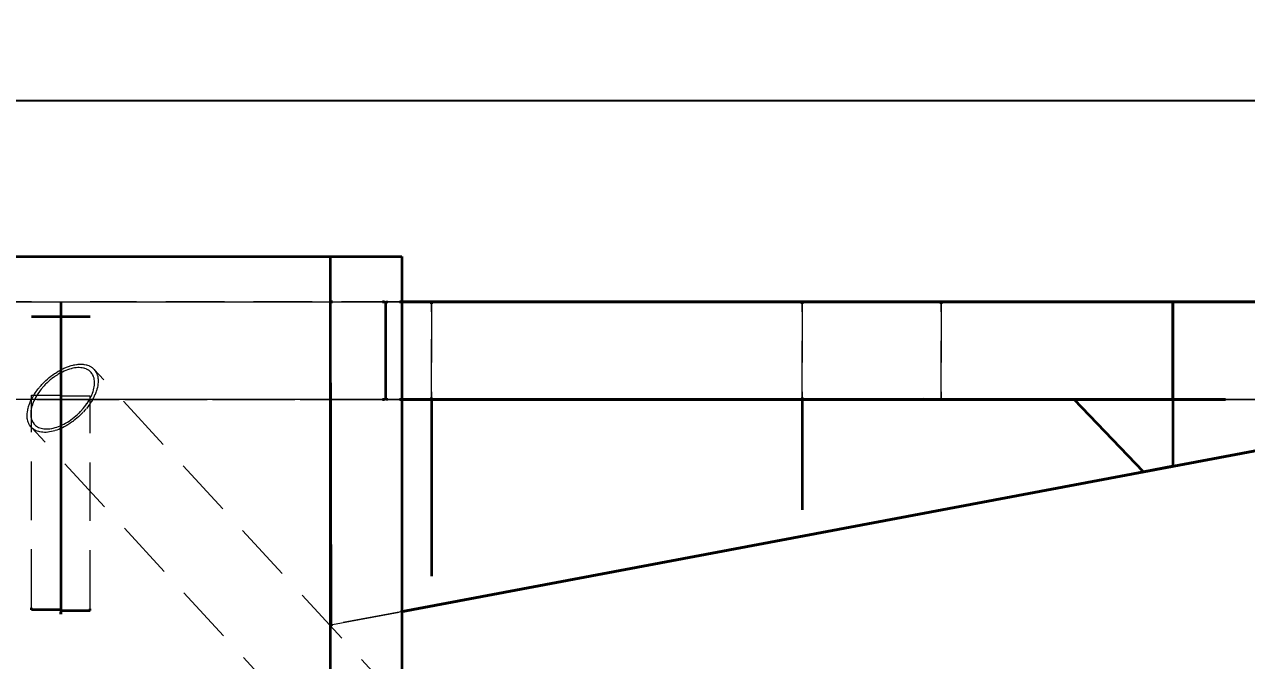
# Model space of a CAD drawing. Header units: millimetres. Extents: x -11795 to 47768, y 22971 to 65021.
# Drawn here: x 2405 to 5537, y 40886 to 42516 of the extents above; entities that cross this region are included whole.
import ezdxf

# ---------------------------------------------------------------- set-up
doc = ezdxf.new("R2010")
doc.units = ezdxf.units.MM
doc.linetypes.add('HIDDEN_50', pattern=[225, 150, -75])
for name, color, linetype, lineweight in [('DIMENSIONS', 3, 'Continuous', 18), ('PLATE_HIDDEN', 8, 'HIDDEN_50', 18), ('PLATE_VISIBLE', 7, 'Continuous', 35), ('PROFILE_HIDDEN', 9, 'HIDDEN_50', 18)]:
    doc.layers.add(name, color=color, linetype=linetype, lineweight=lineweight)
doc.styles.add('OpenSansCondensed-Light', font='OpenSansCondensed-Light.ttf')
doc.dimstyles.new('DIM_1_50', dxfattribs={"dimscale": 50, "dimtxt": 2.5, "dimasz": 2.5, "dimexe": 1.5, "dimexo": 1.5, "dimgap": 1, "dimtad": 1, "dimdec": 0, "dimzin": 12, "dimdsep": 46, "dimtxsty": 'OpenSansCondensed-Light', "dimtsz": 0.00125, "dimcen": 2.5, "dimclrd": 3, "dimclre": 3, "dimclrt": 3, "dimazin": 3, "dimtfac": 0.5, "dimtmove": 2, "dimatfit": 3})

msp = doc.modelspace()

# ---------------------------------------------------------------- linework, layer by layer
at = {"layer": 'PLATE_HIDDEN'}
for p, q in [((-1238.1, 41804.9), (3371.5, 41804.9)), ((2422.9, 41804.9), (-1163.1, 41804.9)), ((-1163.1, 41804.9), (2422.9, 41804.9)), ((619.2, 41804.9), (2497.9, 41804.9)), ((2422.9, 41804.9), (659.8, 41804.9)), ((800.3, 41804.9), (2422.9, 41804.9)), ((2497.9, 41804.9), (3371.7, 41804.9)), ((2497.9, 41554.9), (2497.9, 41804.9)), ((2497.9, 41804.9), (2497.9, 41554.9)), ((2497.9, 41554.9), (2497.9, 41804.9)), ((2497.9, 41804.9), (3371.7, 41804.9)), ((2497.9, 41554.9), (2497.9, 41804.9)), ((3367.2, 41804.9), (2572.9, 41804.9)), ((2572.9, 41804.9), (3367.2, 41804.9)), ((3367.3, 41804.9), (2572.9, 41804.9)), ((2572.9, 41804.9), (3367.3, 41804.9)), ((3367.2, 41804.9), (2572.9, 41804.9)), ((2572.9, 41804.9), (3367.2, 41804.9)), ((3373.6, 41804.9), (3193.8, 41804.9)), ((3194.3, 41804.9), (3373.8, 41804.9)), ((3373.8, 41804.9), (3194.3, 41804.9)), ((3327.7, 41804.8), (3342.1, 41804.8)), ((3367.8, 41804.8), (3327.8, 41804.8)), ((3336.5, 41804.8), (3366.4, 41804.8)), ((3342.1, 41804.8), (3367.1, 41804.8)), ((3447.9, 41799.9), (3447.9, 41554.9)), ((3447.9, 41554.9), (3447.9, 41799.9)), ((3447.9, 41559.9), (3447.9, 41799.9)), ((4397.9, 41554.9), (4397.9, 41799.9)), ((4397.9, 41799.9), (4397.9, 41554.9)), ((4397.9, 41799.9), (4397.9, 41559.9)), ((4754.9, 41799.9), (4754.9, 41554.9)), ((4754.9, 41554.9), (4754.9, 41799.9)), ((4754.9, 41799.9), (4754.9, 41554.9)), ((5347.9, 41799.9), (5347.9, 41554.9)), ((5347.9, 41554.9), (5347.9, 41799.9)), ((2497.9, 41767.5), (2422.9, 41767.5)), ((2572.9, 41767.5), (2497.9, 41767.5)), ((4754.9, 41554.9), (-1238.1, 41554.9)), ((-1163.1, 41554.9), (6329.9, 41554.9)), ((6329.9, 41554.9), (-1163.1, 41554.9)), ((2497.9, 41554.9), (619.2, 41554.9)), ((640.6, 41554.9), (2497.9, 41554.9)), ((640.6, 41554.9), (2497.9, 41554.9)), ((2497.9, 41554.9), (640.6, 41554.9)), ((2497.9, 41554.9), (665.5, 41554.9)), ((2422.9, 41021.1), (2422.9, 41566)), ((2422.9, 41566), (2497.9, 41566)), ((2497.9, 41566), (2497.9, 41021.1)), ((2497.9, 41563.9), (2497.9, 41018.9)), ((2572.9, 41563.9), (2497.9, 41563.9)), ((2497.9, 41554.9), (4679.9, 41554.9)), ((4679.9, 41554.9), (2497.9, 41554.9)), ((4754.9, 41554.9), (2497.9, 41554.9)), ((2497.9, 41009.9), (2497.9, 41554.9)), ((4754.9, 41554.9), (2497.9, 41554.9)), ((2497.9, 41554.9), (4679.9, 41554.9)), ((4679.9, 41554.9), (2497.9, 41554.9)), ((2572.9, 41018.9), (2572.9, 41563.9)), ((3327.7, 41554.8), (3342.1, 41554.8)), ((3327.7, 41554.8), (3342.1, 41554.8)), ((3367.8, 41554.8), (3327.8, 41554.8)), ((3367.8, 41554.8), (3327.8, 41554.8)), ((3366.5, 41554.8), (3336.5, 41554.8)), ((3342.1, 41554.8), (3367.1, 41554.8)), ((3342.1, 41554.8), (3367, 41554.8)), ((3372.9, 41554.9), (3522.9, 41554.9)), ((3447.9, 41548), (3447.9, 41551.4)), ((3447.9, 41474.2), (3447.9, 41548)), ((4322.9, 41554.9), (4472.9, 41554.9)), ((4397.9, 41550.1), (4397.9, 41552.5)), ((4397.9, 41506.4), (4397.9, 41550.1)), ((6254.9, 41554.9), (4754.9, 41554.9)), ((6254.9, 41554.9), (4754.9, 41554.9)), ((6254.9, 41554.9), (4754.9, 41554.9)), ((4829.9, 41554.9), (6179.9, 41554.9)), ((6179.9, 41554.9), (4829.9, 41554.9)), ((4829.9, 41554.9), (6179.9, 41554.9)), ((6179.9, 41554.9), (4829.9, 41554.9)), ((5272.9, 41554.9), (5422.9, 41554.9)), ((5347.9, 41512.4), (5347.9, 41556)), ((5347.9, 41556), (5347.9, 41555.4)), ((4397.9, 41272.1), (4397.9, 41506.4)), ((5347.9, 41422.9), (5347.9, 41512.4)), ((3447.9, 41102.4), (3447.9, 41474.2)), ((3194.8, 40978), (3371.6, 41011.3)), ((3369.6, 41010.9), (3217.7, 40982.3)), ((3217.7, 40982.3), (3369.6, 41010.9))]:
    msp.add_line(p, q, dxfattribs=at)
at = {"layer": 'PLATE_VISIBLE'}
for p, q in [((-1938.8, 41921.4), (3188.8, 41921.4)), ((3188.8, 41921.4), (3188.8, 40400)), ((3189.4, 41921.4), (3372, 41921.4)), ((3189.4, 40400), (3189.4, 41921.4)), ((3372, 41921.4), (3372, 40400)), ((2497.9, 41804.9), (2497.9, 41004.9)), ((3193.8, 41804.9), (3188.8, 41804.9)), ((3188.8, 41804.9), (3189.9, 40977)), ((3189.4, 41804.9), (3194.3, 41804.9)), ((3194.3, 41804.9), (3189.4, 41804.9)), ((3327.8, 41804.8), (3322.8, 41804.8)), ((3322.8, 41804.8), (3327.7, 41804.8)), ((3331.5, 41554.8), (3331.5, 41804.8)), ((3331.5, 41804.8), (3336.5, 41804.8)), ((3366.4, 41804.8), (5347.9, 41804.8)), ((3367.1, 41804.8), (5371.5, 41804.8)), ((6179.9, 41804.9), (3367.2, 41804.9)), ((3367.2, 41804.9), (6179.9, 41804.9)), ((6179.9, 41804.9), (3367.2, 41804.9)), ((3367.2, 41804.9), (6179.9, 41804.9)), ((6329.9, 41804.9), (3367.3, 41804.9)), ((3367.3, 41804.9), (6329.9, 41804.9)), ((5110, 41804.8), (3367.8, 41804.8)), ((3371.5, 41804.9), (4754.9, 41804.9)), ((3371.7, 41804.9), (4754.9, 41804.9)), ((3371.7, 41804.9), (4754.9, 41804.9)), ((3522.9, 41804.9), (3372.9, 41804.9)), ((3372.9, 41804.9), (3522.9, 41804.9)), ((6254.9, 41804.9), (3373.6, 41804.9)), ((3373.8, 41804.9), (6179.9, 41804.9)), ((6179.9, 41804.9), (3373.8, 41804.9)), ((3447.9, 41804.9), (3447.9, 41799.9)), ((3447.9, 41799.9), (3447.9, 41804.9)), ((3447.9, 41799.9), (3447.9, 41804.9)), ((4472.9, 41804.9), (4322.9, 41804.9)), ((4322.9, 41804.9), (4472.9, 41804.9)), ((4397.9, 41799.9), (4397.9, 41804.9)), ((4397.9, 41804.9), (4397.9, 41799.9)), ((4397.9, 41804.9), (4397.9, 41799.9)), ((4754.9, 41804.9), (4754.9, 41799.9)), ((4754.9, 41804.9), (6254.9, 41804.9)), ((4754.9, 41804.9), (6254.9, 41804.9)), ((4754.9, 41799.9), (4754.9, 41804.9)), ((4754.9, 41804.9), (4754.9, 41799.9)), ((4754.9, 41804.9), (6254.9, 41804.9)), ((5371.5, 41804.8), (5110, 41804.8)), ((5422.9, 41804.9), (5272.9, 41804.9)), ((5272.9, 41804.9), (5422.9, 41804.9)), ((5347.9, 41804.9), (5347.9, 41799.9)), ((5347.9, 41799.9), (5347.9, 41804.9)), ((5347.9, 41554.9), (5347.9, 41804.9)), ((5347.9, 41804.8), (5347.9, 41555.7)), ((2422.9, 41767.5), (2497.9, 41767.5)), ((2497.9, 41767.5), (2572.9, 41767.5)), ((3327.8, 41554.8), (3322.8, 41554.8)), ((3322.8, 41554.8), (3327.7, 41554.8)), ((3327.8, 41554.8), (3322.8, 41554.8)), ((3322.8, 41554.8), (3327.7, 41554.8)), ((3336.5, 41554.8), (3331.5, 41554.8)), ((4710.8, 41554.8), (3366.5, 41554.8)), ((3367, 41554.8), (5483.6, 41554.8)), ((3367.1, 41554.8), (5371.5, 41554.8)), ((5110, 41554.8), (3367.8, 41554.8)), ((5212.2, 41554.8), (3367.8, 41554.8)), ((6254.9, 41554.9), (3369.6, 41010.9)), ((3522.9, 41554.9), (3372.9, 41554.9)), ((3447.9, 41554.9), (3447.9, 41559.9)), ((3447.9, 41554.9), (3447.9, 41102.4)), ((3447.9, 41551.4), (3447.9, 41554.9)), ((4472.9, 41554.9), (4322.9, 41554.9)), ((4397.9, 41559.9), (4397.9, 41554.9)), ((4397.9, 41554.9), (4397.9, 41272.1)), ((4397.9, 41552.5), (4397.9, 41554.9)), ((4710.4, 41555.5), (4710.8, 41554.8)), ((4982.3, 41554.8), (4710.4, 41555.5)), ((5347.9, 41554.8), (4982.3, 41554.8)), ((5095.5, 41554.9), (5347.9, 41554.9)), ((5273.5, 41369.8), (5095.5, 41554.9)), ((5371.5, 41554.8), (5110, 41554.8)), ((5483.6, 41554.8), (5212.2, 41554.8)), ((5422.9, 41554.9), (5272.9, 41554.9)), ((5347.9, 41555.7), (5347.9, 41554.8)), ((5347.9, 41555.4), (5347.9, 41554.9)), ((5347.9, 41554.9), (5347.9, 41422.9)), ((5347.9, 41554.9), (5347.9, 41383.9)), ((3369.6, 41010.9), (6132.4, 41531.8)), ((3371.6, 41011.3), (6132.1, 41531.7)), ((5347.9, 41383.9), (5273.5, 41369.8)), ((2422.9, 41016.1), (2422.9, 41021.1)), ((2497.9, 41016.1), (2422.9, 41016.1)), ((2497.9, 41021.1), (2497.9, 41016.1)), ((2497.9, 41018.9), (2497.9, 41013.9)), ((2497.9, 41013.9), (2572.9, 41013.9)), ((2497.9, 41004.9), (2497.9, 41009.9)), ((2572.9, 41013.9), (2572.9, 41018.9)), ((3189.9, 40977), (3194.8, 40978))]:
    msp.add_line(p, q, dxfattribs=at)
at = {"layer": 'PROFILE_HIDDEN'}
for p, q in [((2496.3, 41629.9), (2501.1, 41632.5)), ((2501.1, 41632.5), (2503.3, 41633.5)), ((2503.3, 41633.5), (2505.9, 41634.8)), ((2505.9, 41634.8), (2510.7, 41636.9)), ((2510.7, 41636.9), (2512.8, 41637.7)), ((2515.6, 41631.2), (2511.1, 41629.5)), ((2512.8, 41637.7), (2515.4, 41638.7)), ((2515.4, 41638.7), (2520.2, 41640.4)), ((2517.6, 41631.8), (2515.6, 41631.2)), ((2520.1, 41632.7), (2517.6, 41631.8)), ((2524.5, 41633.9), (2520.1, 41632.7)), ((2520.2, 41640.4), (2522.2, 41641)), ((2522.2, 41641), (2524.9, 41641.8)), ((2526.4, 41634.3), (2524.5, 41633.9)), ((2524.9, 41641.8), (2529.5, 41643)), ((2528.9, 41634.9), (2526.4, 41634.3)), ((2533.2, 41635.7), (2528.9, 41634.9)), ((2529.5, 41643), (2531.4, 41643.4)), ((2531.4, 41643.4), (2534, 41644)), ((2534.8, 41635.9), (2533.2, 41635.7)), ((2534, 41644), (2538.5, 41644.7)), ((2537.3, 41636.3), (2534.8, 41635.9)), ((2541.4, 41636.6), (2537.3, 41636.3)), ((2538.5, 41644.7), (2540.3, 41644.9)), ((2540.3, 41644.9), (2542.9, 41645.1)), ((2542.9, 41636.6), (2541.4, 41636.6)), ((2542.9, 41645.1), (2547.1, 41645.4)), ((2545.4, 41636.6), (2542.9, 41636.6)), ((2549.2, 41636.4), (2545.4, 41636.6)), ((2547.1, 41645.4), (2548.7, 41645.4)), ((2548.7, 41645.4), (2551.3, 41645.4)), ((2550.5, 41636.3), (2549.2, 41636.4)), ((2552.9, 41636), (2550.5, 41636.3)), ((2551.3, 41645.4), (2555.3, 41645.1)), ((2556.4, 41635.3), (2552.9, 41636)), ((2555.3, 41645.1), (2556.7, 41644.9)), ((2557.6, 41635), (2556.4, 41635.3)), ((2556.7, 41644.9), (2559.1, 41644.6)), ((2559.7, 41634.4), (2557.6, 41635)), ((2559.1, 41644.6), (2562.8, 41643.9)), ((2562.9, 41633.3), (2559.7, 41634.4)), ((2562.8, 41643.9), (2564, 41643.5)), ((2563.9, 41632.8), (2562.9, 41633.3)), ((2565.9, 41631.9), (2563.9, 41632.8)), ((2564, 41643.5), (2566.3, 41642.9)), ((2568.7, 41630.3), (2565.9, 41631.9)), ((2566.3, 41642.9), (2569.7, 41641.7)), ((2569.5, 41629.7), (2568.7, 41630.3)), ((2569.7, 41641.7), (2570.7, 41641.2)), ((2570.7, 41641.2), (2572.8, 41640.2)), ((2572.8, 41640.2), (2575.8, 41638.5)), ((2575.8, 41638.5), (2576.7, 41637.9)), ((2576.7, 41637.9), (2578.6, 41636.6)), ((2578.6, 41636.6), (2581.1, 41634.5)), ((2581.1, 41634.5), (2581.8, 41633.8)), ((2581.8, 41633.8), (2583.5, 41632.2)), ((2583.5, 41632.2), (2585.6, 41629.6)), ((3370.8, 40778.3), (2583.5, 41632.2)), ((2451.4, 41595.2), (2455.5, 41599.3)), ((2455.5, 41599.3), (2457.7, 41601.5)), ((2457.7, 41601.5), (2459.6, 41603.3)), ((2459.6, 41603.3), (2463.9, 41607.2)), ((2465, 41599.7), (2462.8, 41597.7)), ((2463.9, 41607.2), (2466.3, 41609.2)), ((2466.9, 41601.4), (2465, 41599.7)), ((2466.3, 41609.2), (2468.3, 41610.9)), ((2471, 41605), (2466.9, 41601.4)), ((2468.3, 41610.9), (2472.8, 41614.5)), ((2473.3, 41606.8), (2471, 41605)), ((2472.8, 41614.5), (2475.2, 41616.3)), ((2475.3, 41608.4), (2473.3, 41606.8)), ((2475.2, 41616.3), (2477.4, 41617.9)), ((2479.6, 41611.7), (2475.3, 41608.4)), ((2477.4, 41617.9), (2482, 41621.2)), ((2481.8, 41613.3), (2479.6, 41611.7)), ((2484, 41614.8), (2481.8, 41613.3)), ((2482, 41621.2), (2484.4, 41622.8)), ((2488.5, 41617.7), (2484, 41614.8)), ((2484.4, 41622.8), (2486.7, 41624.3)), ((2486.7, 41624.3), (2491.5, 41627.2)), ((2490.7, 41619.1), (2488.5, 41617.7)), ((2493, 41620.5), (2490.7, 41619.1)), ((2491.5, 41627.2), (2493.8, 41628.5)), ((2497.5, 41623), (2493, 41620.5)), ((2493.8, 41628.5), (2496.3, 41629.9)), ((2499.6, 41624.1), (2497.5, 41623)), ((2502, 41625.4), (2499.6, 41624.1)), ((2506.6, 41627.5), (2502, 41625.4)), ((2508.7, 41628.4), (2506.6, 41627.5)), ((2511.1, 41629.5), (2508.7, 41628.4)), ((2571.3, 41628.5), (2569.5, 41629.7)), ((2573.7, 41626.4), (2571.3, 41628.5)), ((2574.3, 41625.8), (2573.7, 41626.4)), ((2575.8, 41624.2), (2574.3, 41625.8)), ((2577.8, 41621.7), (2575.8, 41624.2)), ((2578.3, 41621), (2577.8, 41621.7)), ((2579.5, 41619.1), (2578.3, 41621)), ((2581, 41616.2), (2579.5, 41619.1)), ((2581.3, 41615.4), (2581, 41616.2)), ((2582.2, 41613.2), (2581.3, 41615.4)), ((2583.2, 41610), (2582.2, 41613.2)), ((2583.4, 41609.2), (2583.2, 41610)), ((2583.9, 41606.6), (2583.4, 41609.2)), ((2584.4, 41603.1), (2583.9, 41606.6)), ((2584.4, 41602.3), (2584.4, 41603.1)), ((2584.6, 41599.5), (2584.4, 41602.3)), ((2584.6, 41595.7), (2584.6, 41599.5)), ((2585.6, 41629.6), (2586.1, 41628.8)), ((2586.1, 41628.8), (2587.4, 41626.9)), ((2587.4, 41626.9), (2589.1, 41624)), ((2589.1, 41624), (2589.5, 41623.1)), ((2589.5, 41623.1), (2590.5, 41620.8)), ((2590.5, 41620.8), (2591.6, 41617.5)), ((2591.6, 41617.5), (2591.9, 41616.7)), ((2591.9, 41616.7), (2592.6, 41614.1)), ((2592.6, 41614.1), (2593.2, 41610.5)), ((2593.2, 41610.5), (2593.3, 41609.6)), ((2593.3, 41609.6), (2593.6, 41606.7)), ((2593.7, 41598.8), (2593.3, 41594.7)), ((2593.6, 41606.7), (2593.8, 41602.8)), ((2593.8, 41601.9), (2593.7, 41598.8)), ((2593.8, 41602.8), (2593.8, 41601.9)), ((2429.5, 41566.9), (2430.6, 41568.7)), ((2430.6, 41568.7), (2433.6, 41573.2)), ((2433.6, 41573.2), (2435.5, 41576)), ((2435.5, 41576), (2436.8, 41577.8)), ((2436.8, 41577.8), (2440.2, 41582.2)), ((2438.7, 41569), (2437.7, 41567.3)), ((2441.6, 41573.3), (2438.7, 41569)), ((2440.2, 41582.2), (2442.3, 41584.8)), ((2443.5, 41575.8), (2441.6, 41573.3)), ((2442.3, 41584.8), (2443.8, 41586.6)), ((2444.8, 41577.6), (2443.5, 41575.8)), ((2443.8, 41586.6), (2447.5, 41590.9)), ((2448.1, 41581.8), (2444.8, 41577.6)), ((2447.5, 41590.9), (2449.7, 41593.3)), ((2450.1, 41584.2), (2448.1, 41581.8)), ((2449.7, 41593.3), (2451.4, 41595.2)), ((2451.5, 41585.9), (2450.1, 41584.2)), ((2455.2, 41589.9), (2451.5, 41585.9)), ((2457.3, 41592.1), (2455.2, 41589.9)), ((2458.9, 41593.9), (2457.3, 41592.1)), ((2462.8, 41597.7), (2458.9, 41593.9)), ((2577.5, 41566.7), (2578.9, 41570.4)), ((2578.9, 41570.4), (2579.2, 41571.1)), ((2579.2, 41571.1), (2580.7, 41575.3)), ((2580.7, 41575.3), (2581.8, 41578.8)), ((2581.8, 41578.8), (2582, 41579.6)), ((2582, 41579.6), (2583, 41583.7)), ((2583, 41583.7), (2583.6, 41587)), ((2583.6, 41587), (2583.8, 41587.8)), ((2583.8, 41587.8), (2584.3, 41591.8)), ((2585.7, 41567.5), (2583.9, 41563.5)), ((2584.3, 41591.8), (2584.5, 41594.9)), ((2584.5, 41594.9), (2584.6, 41595.7)), ((2586, 41568.1), (2585.7, 41567.5)), ((2587.8, 41572.7), (2586, 41568.1)), ((2589.1, 41576.5), (2587.8, 41572.7)), ((2589.4, 41577.2), (2589.1, 41576.5)), ((2590.8, 41581.7), (2589.4, 41577.2)), ((2591.7, 41585.3), (2590.8, 41581.7)), ((2591.9, 41586.1), (2591.7, 41585.3)), ((2592.7, 41590.4), (2591.9, 41586.1)), ((2593.2, 41593.8), (2592.7, 41590.4)), ((2593.3, 41594.7), (2593.2, 41593.8)), ((2414.2, 41532.2), (2415.4, 41536.7)), ((2415.4, 41536.7), (2416.4, 41539.7)), ((2416.4, 41539.7), (2416.9, 41541.2)), ((2416.9, 41541.2), (2418.6, 41545.7)), ((2418.6, 41545.7), (2419.9, 41548.7)), ((2419.9, 41548.7), (2420.6, 41550.3)), ((2420.6, 41550.3), (2422.7, 41554.9)), ((2422.7, 41554.9), (2424.3, 41557.8)), ((2424.2, 41538.7), (2423, 41534.5)), ((2425.1, 41541.5), (2424.2, 41538.7)), ((2424.3, 41557.8), (2425.1, 41559.5)), ((2425.1, 41559.5), (2427.7, 41564.1)), ((2425.6, 41542.9), (2425.1, 41541.5)), ((2427.2, 41547.2), (2425.6, 41542.9)), ((2428.4, 41550), (2427.2, 41547.2)), ((2427.7, 41564.1), (2429.5, 41566.9)), ((2429, 41551.6), (2428.4, 41550)), ((2431.1, 41555.9), (2429, 41551.6)), ((2432.6, 41558.7), (2431.1, 41555.9)), ((2433.5, 41560.3), (2432.6, 41558.7)), ((2436, 41564.7), (2433.5, 41560.3)), ((2437.7, 41567.3), (2436, 41564.7)), ((2555.8, 41532.3), (2558.9, 41536.1)), ((2559.2, 41536.5), (2562.4, 41540.7)), ((2562.4, 41540.7), (2565.1, 41544.5)), ((2567.1, 41536.1), (2563.6, 41531.7)), ((2565.1, 41544.5), (2565.4, 41545)), ((2565.4, 41545), (2568.2, 41549.3)), ((2570, 41540.2), (2567.1, 41536.1)), ((2568.2, 41549.3), (2570.5, 41553.1)), ((2570.4, 41540.6), (2570, 41540.2)), ((2573.5, 41545.2), (2570.4, 41540.6)), ((2570.5, 41553.1), (2570.9, 41553.6)), ((2570.9, 41553.6), (2573.3, 41558)), ((2573.3, 41558), (2575.2, 41561.8)), ((2576.1, 41549.2), (2573.5, 41545.2)), ((2575.2, 41561.8), (2575.5, 41562.4)), ((2575.5, 41562.4), (2577.5, 41566.7)), ((2576.4, 41549.7), (2576.1, 41549.2)), ((2579.1, 41554.3), (2576.4, 41549.7)), ((2581.3, 41558.3), (2579.1, 41554.3)), ((2581.6, 41558.9), (2581.3, 41558.3)), ((2583.9, 41563.5), (2581.6, 41558.9)), ((2411.8, 41515.3), (2412, 41519.4)), ((2411.8, 41514.2), (2411.8, 41515.3)), ((2411.8, 41511.3), (2411.8, 41514.2)), ((2412.1, 41507.5), (2411.8, 41511.3)), ((2412, 41519.4), (2412.4, 41522.3)), ((2412.2, 41506.5), (2412.1, 41507.5)), ((2412.6, 41503.8), (2412.2, 41506.5)), ((2412.4, 41522.3), (2412.5, 41523.6)), ((2412.5, 41523.6), (2413.2, 41527.9)), ((2413.2, 41527.9), (2413.9, 41530.8)), ((2413.9, 41530.8), (2414.2, 41532.2)), ((2421.1, 41522.3), (2420.9, 41518.5)), ((2420.9, 41518.5), (2420.9, 41517.5)), ((2420.9, 41517.5), (2421, 41514.8)), ((2421, 41514.8), (2421.4, 41511.2)), ((2421.3, 41525.1), (2421.1, 41522.3)), ((2421.5, 41526.3), (2421.3, 41525.1)), ((2421.4, 41511.2), (2421.5, 41510.3)), ((2422.1, 41530.3), (2421.5, 41526.3)), ((2421.5, 41510.3), (2422, 41507.8)), ((2422, 41507.8), (2422.8, 41504.5)), ((2422.7, 41533.2), (2422.1, 41530.3)), ((2423, 41534.5), (2422.7, 41533.2)), ((2523.8, 41502.9), (2528.1, 41506)), ((2528.1, 41506.1), (2532.4, 41509.4)), ((2532.4, 41509.4), (2536.5, 41512.8)), ((2539.3, 41506.9), (2535, 41503.4)), ((2536.6, 41512.9), (2540.7, 41516.6)), ((2543.8, 41510.9), (2539.5, 41507.1)), ((2540.7, 41516.6), (2544.5, 41520.1)), ((2547.8, 41514.6), (2543.8, 41510.9)), ((2544.7, 41520.3), (2548.5, 41524.2)), ((2552.1, 41518.9), (2548, 41514.8)), ((2548.5, 41524.2), (2552, 41527.9)), ((2555.8, 41522.8), (2552.1, 41518.9)), ((2552.2, 41528.2), (2555.8, 41532.3)), ((2559.9, 41527.3), (2556.1, 41523.1)), ((2563.3, 41531.3), (2559.9, 41527.3)), ((2413.4, 41500.3), (2412.6, 41503.8)), ((2413.7, 41499.4), (2413.4, 41500.3)), ((2414.5, 41496.9), (2413.7, 41499.4)), ((2415.7, 41493.7), (2414.5, 41496.9)), ((2416.1, 41493), (2415.7, 41493.7)), ((2417.3, 41490.7), (2416.1, 41493)), ((2419, 41487.8), (2417.3, 41490.7)), ((2419.4, 41487.3), (2419, 41487.8)), ((2421, 41485.2), (2419.4, 41487.3)), ((2423.2, 41482.8), (2421, 41485.2)), ((2422.8, 41504.5), (2423.1, 41503.8)), ((2423.1, 41503.8), (2423.9, 41501.4)), ((2423.7, 41482.3), (2423.2, 41482.8)), ((3372.8, 40453), (2423.2, 41482.8)), ((2425.7, 41480.5), (2423.7, 41482.3)), ((2423.9, 41501.4), (2425.3, 41498.5)), ((2425.3, 41498.5), (2425.7, 41497.8)), ((2425.7, 41497.8), (2426.9, 41495.7)), ((2428.3, 41478.5), (2425.7, 41480.5)), ((2426.9, 41495.7), (2428.7, 41493.2)), ((2428.9, 41478.2), (2428.3, 41478.5)), ((2428.7, 41493.2), (2429.1, 41492.7)), ((2431.2, 41476.7), (2428.9, 41478.2)), ((2429.1, 41492.7), (2430.8, 41490.8)), ((2430.8, 41490.8), (2433, 41488.6)), ((2434.3, 41475.2), (2431.2, 41476.7)), ((2433, 41488.6), (2433.5, 41488.3)), ((2433.5, 41488.3), (2435.5, 41486.7)), ((2434.8, 41474.9), (2434.3, 41475.2)), ((2437.5, 41473.8), (2434.8, 41474.9)), ((2435.5, 41486.7), (2438.2, 41485)), ((2441, 41472.7), (2437.5, 41473.8)), ((2438.2, 41485), (2438.7, 41484.7)), ((2438.7, 41484.7), (2441.1, 41483.5)), ((2441.1, 41483.5), (2444.2, 41482.2)), ((2444.2, 41482.2), (2444.7, 41482.1)), ((2444.7, 41482.1), (2447.5, 41481.2)), ((2447.5, 41481.2), (2450.9, 41480.4)), ((2450.9, 41480.4), (2451.4, 41480.4)), ((2451.4, 41480.4), (2454.5, 41479.9)), ((2454.5, 41479.9), (2458.3, 41479.6)), ((2458.7, 41479.6), (2462.2, 41479.5)), ((2462.2, 41479.5), (2466.2, 41479.7)), ((2466.6, 41479.7), (2470.3, 41480.1)), ((2470.3, 41480.1), (2474.5, 41480.8)), ((2478.4, 41473.7), (2474.2, 41472.7)), ((2474.9, 41480.9), (2478.8, 41481.7)), ((2483, 41475), (2478.4, 41473.7)), ((2478.8, 41481.7), (2483.2, 41482.8)), ((2487.7, 41476.5), (2483.3, 41475.1)), ((2483.5, 41482.9), (2487.7, 41484.2)), ((2487.7, 41484.2), (2492.2, 41485.8)), ((2492.5, 41478.3), (2487.7, 41476.5)), ((2492.4, 41485.9), (2496.7, 41487.6)), ((2497.3, 41480.3), (2492.7, 41478.4)), ((2496.7, 41487.6), (2501.2, 41489.6)), ((2502.1, 41482.5), (2497.3, 41480.3)), ((2501.4, 41489.7), (2505.8, 41491.9)), ((2506.9, 41484.9), (2502.3, 41482.6)), ((2505.8, 41491.9), (2510.3, 41494.3)), ((2511.7, 41487.5), (2506.9, 41484.9)), ((2510.4, 41494.4), (2514.9, 41497)), ((2516.5, 41490.3), (2511.8, 41487.6)), ((2514.9, 41497), (2519.3, 41499.8)), ((2521.2, 41493.3), (2516.5, 41490.3)), ((2519.3, 41499.8), (2523.8, 41502.9)), ((2525.9, 41496.5), (2521.2, 41493.3)), ((2530.4, 41499.8), (2525.9, 41496.5)), ((2535, 41503.4), (2530.5, 41499.9)), ((2441.5, 41472.6), (2441, 41472.7)), ((2444.6, 41471.9), (2441.5, 41472.6)), ((2448.3, 41471.2), (2444.6, 41471.9)), ((2448.9, 41471.2), (2448.3, 41471.2)), ((2452.3, 41470.9), (2448.9, 41471.2)), ((2456.3, 41470.7), (2452.3, 41470.9)), ((2460.5, 41470.8), (2456.8, 41470.7)), ((2464.8, 41471.2), (2460.5, 41470.8)), ((2469.3, 41471.8), (2465.3, 41471.3)), ((2473.8, 41472.6), (2469.3, 41471.8))]:
    msp.add_line(p, q, dxfattribs=at)

# ---------------------------------------------------------------- dimensions: what is measured, and where the dimension line sits
at = {"layer": 'DIMENSIONS'}
msp.add_linear_dim(base=(-5157.6, 42321.4), p1=(-5157.6, 41921.4), p2=(6388.4, 41921.4), dimstyle='DIM_1_50', dxfattribs=at).render()

doc.saveas('drawing.dxf')
